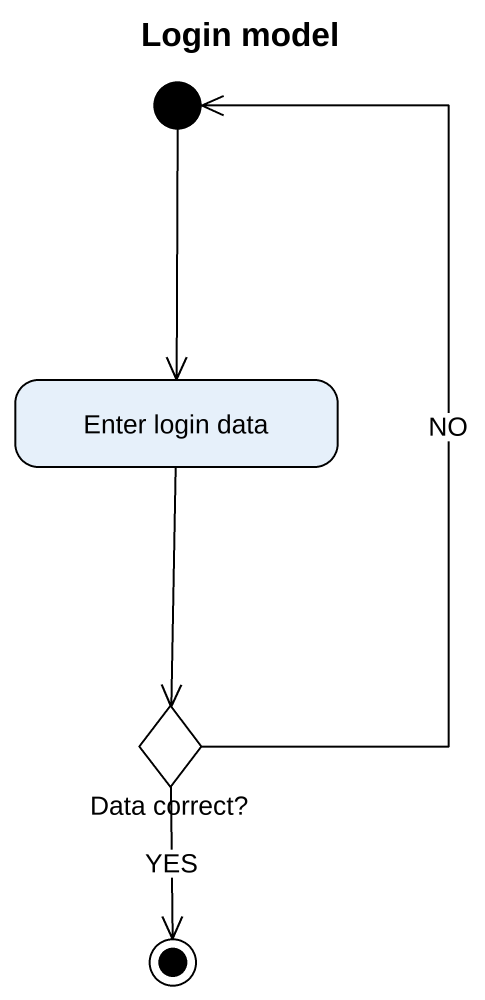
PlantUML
@startuml
title Login model
hide empty description
state initial1 <<start>>
state "Enter login data" as Enter_login_data
state "Data correct?" as Data_correct <<choice>>
initial1 --> Enter_login_data
Enter_login_data --> Data_correct
Data_correct -up-> initial1 : NO
Data_correct --> [*] : YES
@enduml
